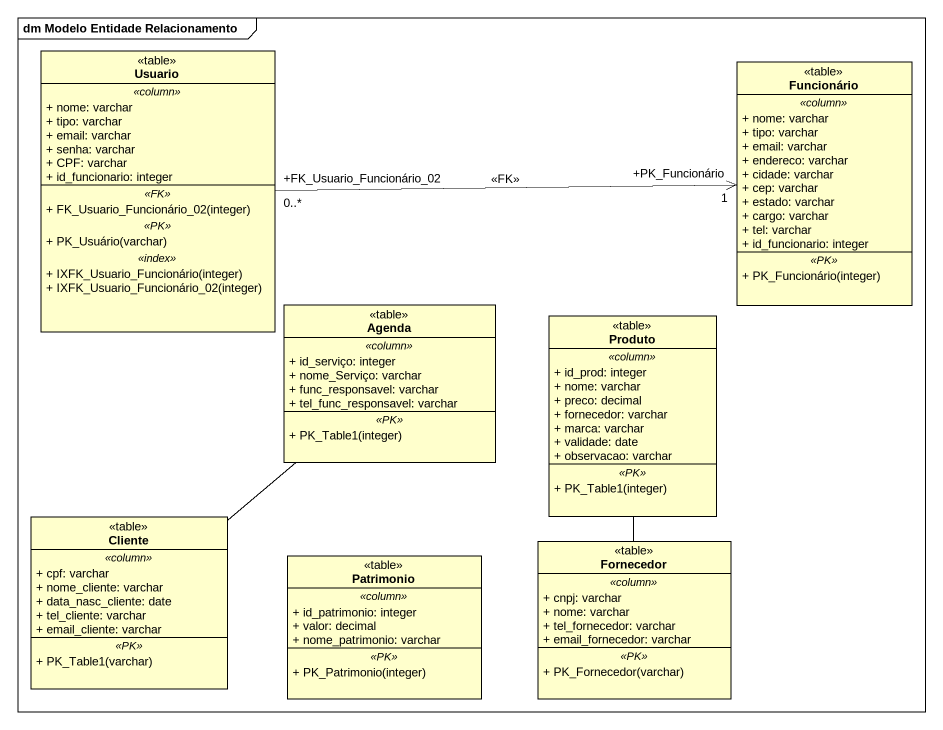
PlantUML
@startuml
mainframe dm Modelo Entidade Relacionamento
hide circle
hide empty members
skinparam classAttributeIconSize 0
class Usuario <<table>> {
  .. <<column>> ..
  + nome: varchar
  + tipo: varchar
  + email: varchar
  + senha: varchar
  + CPF: varchar
  + id_funcionario: integer
  .. <<FK>> ..
  + FK_Usuario_Funcionário_02(integer)
  .. <<PK>> ..
  + PK_Usuário(varchar)
  .. <<index>> ..
  + IXFK_Usuario_Funcionário(integer)
  + IXFK_Usuario_Funcionário_02(integer)
}
class Funcionário <<table>> {
  .. <<column>> ..
  + nome: varchar
  + tipo: varchar
  + email: varchar
  + endereco: varchar
  + cidade: varchar
  + cep: varchar
  + estado: varchar
  + cargo: varchar
  + tel: varchar
  + id_funcionario: integer
  .. <<PK>> ..
  + PK_Funcionário(integer)
}
class Agenda <<table>> {
  .. <<column>> ..
  + id_serviço: integer
  + nome_Serviço: varchar
  + func_responsavel: varchar
  + tel_func_responsavel: varchar
  .. <<PK>> ..
  + PK_Table1(integer)
}
class Produto <<table>> {
  .. <<column>> ..
  + id_prod: integer
  + nome: varchar
  + preco: decimal
  + fornecedor: varchar
  + marca: varchar
  + validade: date
  + observacao: varchar
  .. <<PK>> ..
  + PK_Table1(integer)
}
class Cliente <<table>> {
  .. <<column>> ..
  + cpf: varchar
  + nome_cliente: varchar
  + data_nasc_cliente: date
  + tel_cliente: varchar
  + email_cliente: varchar
  .. <<PK>> ..
  + PK_Table1(varchar)
}
class Fornecedor <<table>> {
  .. <<column>> ..
  + cnpj: varchar
  + nome: varchar
  + tel_fornecedor: varchar
  + email_fornecedor: varchar
  .. <<PK>> ..
  + PK_Fornecedor(varchar)
}
class Patrimonio <<table>> {
  .. <<column>> ..
  + id_patrimonio: integer
  + valor: decimal
  + nome_patrimonio: varchar
  .. <<PK>> ..
  + PK_Patrimonio(integer)
}
Usuario "+FK_Usuario_Funcionário_02\n0..*" -right-> "+PK_Funcionário\n1" Funcionário : <<FK>>
Agenda -- Cliente
Fornecedor -up- Produto
@enduml
